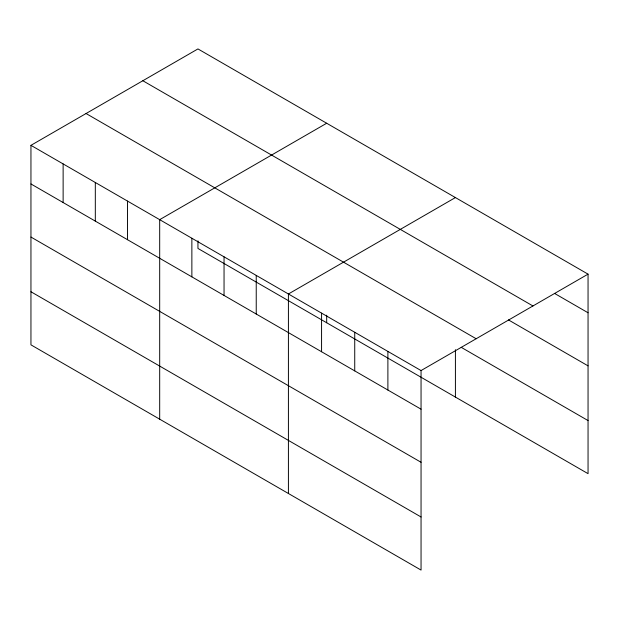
<?xml version="1.0" encoding="UTF-8"?>
<svg xmlns="http://www.w3.org/2000/svg" width="619" height="619" viewBox="0 0 619 619"><rect width="100%" height="100%" fill="white"/><g stroke="black" fill="none" stroke-linecap="round" stroke-linejoin="round"><path stroke-width="0.93" d="M30.95 145.341L421.052 370.564L421.052 570.076L30.95 344.853L30.95 145.341L197.948 48.924L588.05 274.147L588.05 473.659L197.948 248.436L197.948 240.853M326.685 123.243L159.687 219.66L159.687 419.179M455.414 197.569L288.415 293.986L288.415 493.505M421.052 370.564L588.05 274.147M554.895 293.615L588.05 312.765M142.842 80.741L532.944 305.964M508.47 319.915L588.05 365.86M86.056 113.525L476.158 338.748M461.217 347.336L588.05 420.564M30.95 183.959L421.052 409.182M30.95 237.054L421.052 462.277M30.95 291.758L421.052 516.981M455.414 349.681L455.414 397.081M387.889 351.414L387.889 390.032M354.733 332.271L354.733 370.889M326.685 315.179L326.685 322.762M321.571 313.129L321.571 351.747M256.235 275.409L256.235 314.019M224.047 256.823L224.047 295.441M191.867 238.245L191.867 276.863M127.499 201.082L127.499 239.7M95.318 182.504L95.318 221.122M63.13 163.919L63.13 202.537"/></g></svg>
